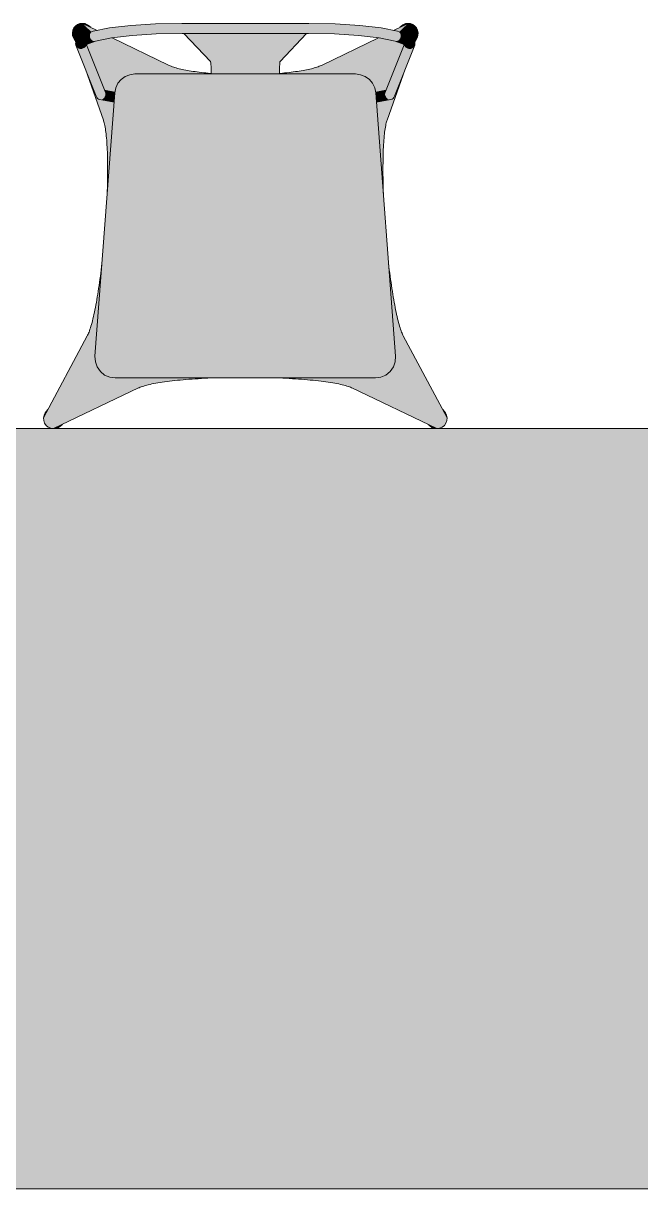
# Model space of a CAD drawing. Header units: millimetres. Extents: x 0 to 673989, y 0 to 383369.
# Drawn here: x 258337 to 258943, y 185214 to 186357 of the extents above; entities that cross this region are included whole.
import ezdxf

# ---------------------------------------------------------------- set-up
doc = ezdxf.new("R2010")
doc.units = ezdxf.units.MM
doc.header["$LTSCALE"] = 500
doc.layers.add('meble', color=5, linetype='Continuous', lineweight=80)

msp = doc.modelspace()

# ---------------------------------------------------------------- hatches: boundary and pattern name
at = {"layer": 'meble', "lineweight": 25, "true_color": 0xffffff, "transparency": 33554559}
for points in [[(258386.5, 186352.9), (258393.1, 186344.7), (258393.1, 186344.7), (258394.1, 186345.4), (258395.3, 186345.9), (258395.5, 186346), (258388.1, 186354.7)], [(258713.9, 186346), (258714.2, 186345.9), (258715.4, 186345.4), (258716.4, 186344.7), (258716.4, 186344.7), (258722.9, 186352.9), (258721.4, 186354.7)], [(258385, 186348.2), (258388.3, 186338.6), (258388.8, 186339.6), (258389.6, 186340.6), (258390, 186341.2)], [(258402.4, 186338), (258432.8, 186302.4), (258432.8, 186302.4), (258436.7, 186305.1), (258405.6, 186339.2)], [(258407.5, 186340), (258405.6, 186339.2), (258436.7, 186305.1), (258436.8, 186305.3), (258441.1, 186306.9), (258408.8, 186340.2)], [(258408.8, 186340.2), (258441.1, 186306.9), (258441.5, 186307), (258445.6, 186307.6), (258411.8, 186340.8)], [(258423.2, 186343.1), (258411.8, 186340.8), (258445.6, 186307.6), (258446.4, 186307.7), (258521.2, 186307.7), (258521.2, 186308.3), (258520.5, 186308.3), (258518.3, 186308.5), (258516.1, 186308.7), (258513.9, 186308.9), (258511.7, 186309.2), (258509.6, 186309.4), (258507.6, 186309.7), (258505.5, 186310), (258503.6, 186310.2), (258501.6, 186310.5), (258499.8, 186310.8), (258498, 186311.1), (258496.2, 186311.5), (258494.5, 186311.8), (258492.9, 186312.1), (258491.3, 186312.5), (258489.8, 186312.8), (258488.3, 186313.2), (258487, 186313.6), (258485.6, 186314), (258484.4, 186314.4), (258483.2, 186314.8), (258482.1, 186315.2), (258481, 186315.6), (258480.1, 186316), (258479.3, 186316.3), (258424.1, 186343.2)], [(258588.3, 186308.3), (258588.3, 186307.7), (258663.1, 186307.7), (258663.8, 186307.6), (258697.7, 186340.8), (258686.3, 186343.1), (258685.4, 186343.2), (258630.2, 186316.3), (258629.4, 186316), (258628.4, 186315.6), (258627.4, 186315.2), (258626.3, 186314.8), (258625.1, 186314.4), (258623.8, 186314), (258622.5, 186313.6), (258621.1, 186313.2), (258619.7, 186312.8), (258618.2, 186312.5), (258616.6, 186312.1), (258615, 186311.8), (258613.3, 186311.5), (258611.5, 186311.1), (258609.7, 186310.8), (258607.8, 186310.5), (258605.9, 186310.2), (258603.9, 186310), (258601.9, 186309.7), (258599.9, 186309.4), (258597.8, 186309.2), (258595.6, 186308.9), (258593.4, 186308.7), (258591.2, 186308.5), (258588.9, 186308.3)], [(258663.8, 186307.6), (258668, 186307), (258668.4, 186306.9), (258700.7, 186340.2), (258697.7, 186340.8)], [(258700.7, 186340.2), (258668.4, 186306.9), (258672.6, 186305.3), (258672.8, 186305.1), (258703.9, 186339.2), (258701.9, 186340)], [(258672.8, 186305.1), (258676.6, 186302.4), (258676.6, 186302.4), (258707.1, 186338), (258703.9, 186339.2)], [(258724.5, 186348.2), (258719.5, 186341.2), (258719.9, 186340.6), (258720.7, 186339.6), (258721.1, 186338.6)], [(258399.3, 186336.8), (258398.8, 186336.2), (258401.6, 186329.2), (258427.7, 186294.5), (258429.7, 186298.6), (258429.8, 186298.7)], [(258399.4, 186336.9), (258399.3, 186336.8), (258429.8, 186298.7), (258432.8, 186302.4), (258402.4, 186338)], [(258427.7, 186294.5), (258401.6, 186329.2), (258405.4, 186319.7), (258426.6, 186290), (258426.7, 186290), (258427.5, 186294.1)], [(258707.1, 186338), (258676.6, 186302.4), (258679.7, 186298.7), (258710.1, 186336.8), (258710, 186336.9)], [(258679.7, 186298.7), (258679.8, 186298.6), (258681.8, 186294.5), (258707.9, 186329.2), (258710.7, 186336.2), (258710.1, 186336.8)], [(258707.9, 186329.2), (258681.8, 186294.5), (258682, 186294.1), (258682.8, 186290), (258682.8, 186290), (258704.1, 186319.7)], [(258408.3, 186285.8), (258397.7, 186312.4), (258415.4, 186262.3), (258415.4, 186262.3), (258415.6, 186261.7), (258415.9, 186260.7), (258416.3, 186259.6), (258416.5, 186258.3), (258416.8, 186257), (258417.1, 186255.5), (258417.4, 186254), (258417.6, 186252.3), (258417.8, 186250.6), (258418, 186248.8), (258418.2, 186246.9), (258418.4, 186244.8), (258418.6, 186242.7), (258418.8, 186240.6), (258418.9, 186238.3), (258419, 186236), (258419.2, 186233.5), (258419.3, 186231.1), (258419.3, 186228.5), (258419.4, 186225.9), (258419.5, 186223.1), (258419.5, 186220.4), (258419.5, 186217.5), (258419.5, 186214.6), (258419.5, 186211.7), (258419.5, 186208.7), (258419.5, 186205.6), (258419.4, 186202.5), (258419.4, 186199.4), (258419.3, 186196.2), (258419.2, 186193), (258419.1, 186190), (258425.8, 186280.1), (258411.7, 186282.5), (258410.6, 186283), (258409.6, 186283.7), (258408.8, 186284.6)], [(258426.5, 186289.3), (258407.1, 186030.7), (258407.5, 186025.3), (258409.3, 186020.1), (258412.4, 186015.7), (258416.6, 186012.2), (258421.6, 186010), (258427, 186009.3), (258682.5, 186009.3), (258687.9, 186010), (258692.9, 186012.2), (258697.1, 186015.7), (258700.2, 186020.1), (258702, 186025.3), (258702.3, 186030.7), (258682.9, 186289.3), (258682, 186294.1), (258679.8, 186298.6), (258676.6, 186302.4), (258672.6, 186305.3), (258668, 186307), (258663.1, 186307.7), (258446.4, 186307.7), (258441.5, 186307), (258436.8, 186305.3), (258432.8, 186302.4), (258429.7, 186298.6), (258427.5, 186294.1)], [(258697.7, 186282.5), (258683.6, 186280.1), (258690.4, 186190), (258690.3, 186193), (258690.2, 186196.2), (258690.1, 186199.4), (258690, 186202.5), (258690, 186205.6), (258689.9, 186208.7), (258689.9, 186211.7), (258689.9, 186214.6), (258689.9, 186217.5), (258690, 186220.4), (258690, 186223.1), (258690.1, 186225.9), (258690.1, 186228.5), (258690.2, 186231.1), (258690.3, 186233.5), (258690.4, 186236), (258690.6, 186238.3), (258690.7, 186240.6), (258690.9, 186242.7), (258691, 186244.8), (258691.2, 186246.9), (258691.4, 186248.8), (258691.6, 186250.6), (258691.9, 186252.3), (258692.1, 186254), (258692.4, 186255.5), (258692.6, 186257), (258692.9, 186258.3), (258693.2, 186259.6), (258693.5, 186260.7), (258693.8, 186261.7), (258694, 186262.3), (258694, 186262.3), (258711.8, 186312.4), (258701.2, 186285.8), (258700.7, 186284.6), (258699.9, 186283.7), (258698.9, 186283)], [(258426.5, 186289.3), (258416.9, 186291), (258417.2, 186290.1), (258426.5, 186288.5), (258426.5, 186289.3)], [(258426.5, 186288.5), (258417.2, 186290.1), (258417.4, 186289.6), (258417.7, 186288.9), (258426.4, 186287.5)], [(258682.9, 186289.3), (258682.9, 186289.3), (258683, 186288.5), (258692.3, 186290.1), (258692.6, 186291)], [(258683, 186288.5), (258683.1, 186287.5), (258691.8, 186288.9), (258692.1, 186289.6), (258692.3, 186290.1)], [(258356.6, 185970.2), (258407.2, 186029.8), (258407.1, 186030.7), (258414, 186121.6), (258413.6, 186118.7), (258413.2, 186115.5), (258412.8, 186112.3), (258412.4, 186109.2), (258412, 186106.1), (258411.6, 186103), (258411.2, 186100.1), (258410.7, 186097.2), (258410.3, 186094.3), (258409.8, 186091.5), (258409.4, 186088.8), (258408.9, 186086.1), (258408.5, 186083.5), (258408, 186081), (258407.5, 186078.5), (258407, 186076.1), (258406.6, 186073.8), (258406.1, 186071.6), (258405.6, 186069.5), (258405.1, 186067.4), (258404.7, 186065.5), (258404.2, 186063.6), (258403.7, 186061.9), (258403.2, 186060.2), (258402.7, 186058.6), (258402.2, 186057.1), (258401.8, 186055.7), (258401.3, 186054.4), (258400.8, 186053.3), (258400.3, 186052.2), (258399.8, 186051.2), (258399.6, 186050.6), (258399.6, 186050.6)], [(258695.8, 186118.7), (258695.5, 186121.6), (258702.3, 186030.7), (258702.3, 186029.8), (258752.9, 185970.2), (258709.9, 186050.6), (258709.9, 186050.6), (258709.6, 186051.2), (258709.1, 186052.2), (258708.7, 186053.3), (258708.2, 186054.4), (258707.7, 186055.7), (258707.2, 186057.1), (258706.7, 186058.6), (258706.3, 186060.2), (258705.8, 186061.9), (258705.3, 186063.6), (258704.8, 186065.5), (258704.3, 186067.4), (258703.9, 186069.5), (258703.4, 186071.6), (258702.9, 186073.8), (258702.4, 186076.1), (258701.9, 186078.5), (258701.5, 186081), (258701, 186083.5), (258700.5, 186086.1), (258700.1, 186088.8), (258699.6, 186091.5), (258699.2, 186094.3), (258698.7, 186097.2), (258698.3, 186100.1), (258697.9, 186103), (258697.4, 186106.1), (258697, 186109.2), (258696.6, 186112.3), (258696.2, 186115.5)], [(258407.2, 186029.8), (258356.6, 185970.2), (258356.8, 185967.5), (258407.6, 186024.8), (258407.5, 186025.3)], [(258407.6, 186024.8), (258356.8, 185967.5), (258357.7, 185965), (258409.4, 186019.9), (258409.3, 186020.1)], [(258700.1, 186019.9), (258751.8, 185965), (258752.7, 185967.5), (258701.8, 186024.8), (258700.2, 186020.1)], [(258701.8, 186024.8), (258752.7, 185967.5), (258752.9, 185970.2), (258702.3, 186029.8), (258702, 186025.3)], [(258412.4, 186015.7), (258359.2, 185962.7), (258361.3, 185961), (258416.4, 186012.4), (258412.4, 186015.7)], [(258361.3, 185961), (258363.8, 185959.9), (258421.1, 186010.2), (258416.6, 186012.2), (258416.4, 186012.4)], [(258363.8, 185959.9), (258366.5, 185959.6), (258426.1, 186009.4), (258421.6, 186010), (258421.1, 186010.2)], [(258426.1, 186009.4), (258366.5, 185959.6), (258449.9, 185999.5), (258450, 185999.5), (258450.4, 185999.7), (258451.4, 186000.2), (258452.5, 186000.6), (258453.7, 186001), (258455, 186001.4), (258456.4, 186001.8), (258457.9, 186002.2), (258459.5, 186002.6), (258461.2, 186003), (258463, 186003.4), (258464.9, 186003.8), (258466.8, 186004.1), (258468.9, 186004.5), (258471, 186004.9), (258473.2, 186005.2), (258475.5, 186005.5), (258477.9, 186005.8), (258480.3, 186006.2), (258482.9, 186006.5), (258485.5, 186006.8), (258488.2, 186007), (258490.9, 186007.3), (258493.7, 186007.5), (258496.5, 186007.8), (258499.4, 186008), (258502.4, 186008.2), (258505.4, 186008.4), (258508.5, 186008.6), (258511.6, 186008.8), (258514.8, 186009), (258517.9, 186009.1), (258520.8, 186009.3), (258427, 186009.3)], [(258588.6, 186009.3), (258591.6, 186009.1), (258594.7, 186009), (258597.9, 186008.8), (258601, 186008.6), (258604, 186008.4), (258607.1, 186008.2), (258610.1, 186008), (258612.9, 186007.8), (258615.8, 186007.5), (258618.6, 186007.3), (258621.3, 186007), (258624, 186006.8), (258626.6, 186006.5), (258629.1, 186006.2), (258631.5, 186005.8), (258633.9, 186005.5), (258636.2, 186005.2), (258638.5, 186004.9), (258640.6, 186004.5), (258642.6, 186004.1), (258644.6, 186003.8), (258646.5, 186003.4), (258648.2, 186003), (258649.9, 186002.6), (258651.5, 186002.2), (258653, 186001.8), (258654.4, 186001.4), (258655.8, 186001), (258657, 186000.6), (258658, 186000.2), (258659, 185999.7), (258659.5, 185999.5), (258659.5, 185999.5), (258742.9, 185959.6), (258683.3, 186009.4), (258682.5, 186009.3)], [(258687.9, 186010), (258683.3, 186009.4), (258742.9, 185959.6), (258745.6, 185959.9), (258688.3, 186010.2)], [(258692.9, 186012.2), (258688.3, 186010.2), (258745.6, 185959.9), (258748.1, 185961), (258693.1, 186012.4)], [(258693.1, 186012.4), (258748.1, 185961), (258750.3, 185962.7), (258697.1, 186015.7), (258697.1, 186015.7)]]:
    msp.add_hatch(color=7, dxfattribs=at).paths.add_polyline_path(points)

# ---------------------------------------------------------------- linework, layer by layer
at = {"layer": 'meble', "lineweight": 9}
for points in [[(258403.1, 186353.5), (258402, 186354.4), (258399.9, 186356), (258397.5, 186357.1), (258394.9, 186357.4), (258392.4, 186357.1), (258390.1, 186356.2), (258388.1, 186354.7), (258386.5, 186352.9), (258385.5, 186350.7), (258385, 186348.2), (258385.1, 186345.6), (258386, 186343.1), (258387.4, 186340.9), (258387.7, 186340.5)], [(258425.8, 186280.1), (258411.7, 186282.5), (258410.6, 186283), (258409.6, 186283.7), (258408.8, 186284.6), (258408.3, 186285.8), (258388.3, 186335.9), (258388.1, 186337.2), (258388.3, 186338.4), (258388.8, 186339.6), (258389.6, 186340.6), (258393.1, 186344.7), (258394.1, 186345.4), (258395.3, 186345.9), (258405.3, 186349.6), (258421.3, 186352.9), (258442.2, 186355.3), (258466.5, 186356.9), (258492.5, 186357.4), (258554.7, 186357.4), (258617, 186357.4), (258643, 186356.9), (258667.3, 186355.3), (258688.1, 186352.9), (258704.1, 186349.6), (258714.2, 186345.9), (258715.4, 186345.4), (258716.4, 186344.7), (258719.9, 186340.6), (258720.7, 186339.6), (258721.2, 186338.4), (258721.4, 186337.2), (258721.2, 186335.9), (258701.2, 186285.8), (258700.7, 186284.6), (258699.9, 186283.7), (258698.9, 186283), (258697.7, 186282.5), (258683.6, 186280.1)], [(258394.9, 186357.4), (258409.2, 186350.4)], [(258700.2, 186350.4), (258714.6, 186357.4)], [(258706.4, 186353.5), (258707.5, 186354.4), (258709.6, 186356), (258712, 186357.1), (258714.6, 186357.4), (258717, 186357.1), (258719.4, 186356.2), (258721.4, 186354.7), (258722.9, 186352.9), (258724, 186350.7), (258724.5, 186348.2), (258724.3, 186345.6), (258723.5, 186343.1), (258722.1, 186340.9), (258721.8, 186340.5)], [(258388.3, 186338.6), (258385, 186348.2)], [(258397.7, 186336.3), (258407.5, 186340), (258423.2, 186343.1), (258443.5, 186345.5), (258467.2, 186347), (258492.6, 186347.5), (258554.7, 186347.5), (258616.8, 186347.5), (258642.3, 186347), (258666, 186345.5), (258686.3, 186343.1), (258701.9, 186340), (258711.7, 186336.3)], [(258424.1, 186343.2), (258479.3, 186316.3), (258480.1, 186316), (258481, 186315.6), (258482.1, 186315.2), (258483.2, 186314.8), (258484.4, 186314.4), (258485.6, 186314), (258487, 186313.6), (258488.3, 186313.2), (258489.8, 186312.8), (258491.3, 186312.5), (258492.9, 186312.1), (258494.5, 186311.8), (258496.2, 186311.5), (258498, 186311.1), (258499.7, 186310.8), (258501.6, 186310.5), (258503.6, 186310.2), (258505.5, 186310), (258507.6, 186309.7), (258509.6, 186309.4), (258511.7, 186309.2), (258513.9, 186308.9), (258516.1, 186308.7), (258518.3, 186308.5), (258520.5, 186308.3), (258521.2, 186308.3)], [(258494.5, 186347.5), (258520.5, 186320.1), (258520.7, 186319.6), (258520.9, 186318.5), (258521, 186316.9), (258521.1, 186314.9), (258521.2, 186312.6), (258521.2, 186310.2), (258521.2, 186307.7)], [(258588.3, 186307.7), (258588.3, 186310.2), (258588.3, 186312.6), (258588.4, 186314.9), (258588.5, 186316.9), (258588.6, 186318.5), (258588.8, 186319.6), (258588.9, 186320.1), (258614.9, 186347.5)], [(258588.3, 186308.3), (258588.9, 186308.3), (258591.2, 186308.5), (258593.4, 186308.7), (258595.6, 186308.9), (258597.8, 186309.2), (258599.9, 186309.4), (258601.9, 186309.7), (258603.9, 186310), (258605.9, 186310.2), (258607.8, 186310.5), (258609.7, 186310.8), (258611.5, 186311.1), (258613.3, 186311.5), (258615, 186311.8), (258616.6, 186312.1), (258618.2, 186312.5), (258619.7, 186312.8), (258621.1, 186313.2), (258622.5, 186313.6), (258623.8, 186314), (258625.1, 186314.4), (258626.3, 186314.8), (258627.4, 186315.2), (258628.4, 186315.6), (258629.4, 186316), (258630.2, 186316.3), (258685.4, 186343.2)], [(258724.5, 186348.2), (258721.1, 186338.6)], [(258396.6, 186333.7), (258399.4, 186336.9)], [(258415.4, 186283.3), (258416.4, 186284.1), (258417.2, 186285.2), (258417.7, 186286.4), (258417.8, 186287.7), (258417.7, 186288.9), (258398.8, 186336.2)], [(258694.1, 186283.3), (258693.1, 186284.1), (258692.3, 186285.2), (258691.8, 186286.4), (258691.6, 186287.7), (258691.8, 186288.9), (258710.7, 186336.2)], [(258712.9, 186333.7), (258710, 186336.9)], [(258419.1, 186190), (258419.2, 186193), (258419.3, 186196.2), (258419.4, 186199.4), (258419.4, 186202.5), (258419.5, 186205.6), (258419.5, 186208.7), (258419.5, 186211.7), (258419.5, 186214.6), (258419.5, 186217.5), (258419.5, 186220.4), (258419.5, 186223.1), (258419.4, 186225.9), (258419.3, 186228.5), (258419.3, 186231.1), (258419.2, 186233.5), (258419, 186236), (258418.9, 186238.3), (258418.8, 186240.6), (258418.6, 186242.7), (258418.4, 186244.8), (258418.2, 186246.9), (258418, 186248.8), (258417.8, 186250.6), (258417.6, 186252.3), (258417.4, 186254), (258417.1, 186255.5), (258416.8, 186257), (258416.5, 186258.3), (258416.3, 186259.6), (258415.9, 186260.7), (258415.6, 186261.7), (258415.4, 186262.3), (258397.7, 186312.4)], [(258711.8, 186312.4), (258694, 186262.3), (258693.8, 186261.7), (258693.5, 186260.7), (258693.2, 186259.6), (258692.9, 186258.3), (258692.6, 186257), (258692.4, 186255.5), (258692.1, 186254), (258691.9, 186252.3), (258691.6, 186250.6), (258691.4, 186248.8), (258691.2, 186246.9), (258691, 186244.8), (258690.9, 186242.7), (258690.7, 186240.6), (258690.6, 186238.3), (258690.4, 186236), (258690.3, 186233.5), (258690.2, 186231.1), (258690.1, 186228.5), (258690, 186225.9), (258690, 186223.1), (258690, 186220.4), (258689.9, 186217.5), (258689.9, 186214.6), (258689.9, 186211.7), (258689.9, 186208.7), (258690, 186205.6), (258690, 186202.5), (258690.1, 186199.4), (258690.2, 186196.2), (258690.3, 186193), (258690.4, 186190)], [(258426.7, 186290), (258416.5, 186291.8)], [(258682.8, 186290), (258692.9, 186291.8)], [(258415.4, 186262.3), (258415.4, 186262.3)], [(258694, 186262.3), (258694, 186262.3)], [(258414, 186121.6), (258413.6, 186118.7), (258413.2, 186115.5), (258412.8, 186112.3), (258412.4, 186109.2), (258412, 186106.1), (258411.6, 186103), (258411.2, 186100.1), (258410.7, 186097.2), (258410.3, 186094.3), (258409.8, 186091.5), (258409.4, 186088.8), (258408.9, 186086.1), (258408.5, 186083.5), (258408, 186081), (258407.5, 186078.5), (258407, 186076.1), (258406.6, 186073.8), (258406.1, 186071.6), (258405.6, 186069.5), (258405.1, 186067.4), (258404.7, 186065.5), (258404.2, 186063.6), (258403.7, 186061.9), (258403.2, 186060.2), (258402.7, 186058.6), (258402.2, 186057.1), (258401.8, 186055.7), (258401.3, 186054.4), (258400.8, 186053.3), (258400.3, 186052.2), (258399.8, 186051.2), (258399.6, 186050.6), (258356.6, 185970.2), (258356.8, 185967.5), (258357.7, 185965), (258359.2, 185962.7), (258361.3, 185961), (258363.8, 185959.9), (258366.5, 185959.6), (258369, 185959.9), (258371.4, 185960.8), (258373.5, 185962.4), (258375.1, 185963.6)], [(258695.5, 186121.6), (258695.8, 186118.7), (258696.2, 186115.5), (258696.6, 186112.3), (258697, 186109.2), (258697.4, 186106.1), (258697.9, 186103), (258698.3, 186100.1), (258698.7, 186097.2), (258699.2, 186094.3), (258699.6, 186091.5), (258700.1, 186088.8), (258700.5, 186086.1), (258701, 186083.5), (258701.5, 186081), (258701.9, 186078.5), (258702.4, 186076.1), (258702.9, 186073.8), (258703.4, 186071.6), (258703.9, 186069.5), (258704.3, 186067.4), (258704.8, 186065.5), (258705.3, 186063.6), (258705.8, 186061.9), (258706.3, 186060.2), (258706.7, 186058.6), (258707.2, 186057.1), (258707.7, 186055.7), (258708.2, 186054.4), (258708.7, 186053.3), (258709.1, 186052.2), (258709.6, 186051.2), (258709.9, 186050.6), (258752.9, 185970.2), (258752.7, 185967.5), (258751.8, 185965), (258750.3, 185962.7), (258748.1, 185961), (258745.6, 185959.9), (258742.9, 185959.6), (258740.4, 185959.9), (258738.1, 185960.8), (258736, 185962.4), (258734.4, 185963.6)], [(258399.6, 186050.6), (258399.6, 186050.6)], [(258709.9, 186050.6), (258709.9, 186050.6)], [(258520.8, 186009.3), (258517.9, 186009.1), (258514.8, 186009), (258511.6, 186008.8), (258508.5, 186008.6), (258505.4, 186008.4), (258502.4, 186008.2), (258499.4, 186008), (258496.5, 186007.8), (258493.7, 186007.5), (258490.9, 186007.3), (258488.2, 186007), (258485.5, 186006.8), (258482.9, 186006.5), (258480.3, 186006.2), (258477.9, 186005.8), (258475.5, 186005.5), (258473.2, 186005.2), (258471, 186004.9), (258468.9, 186004.5), (258466.8, 186004.1), (258464.9, 186003.8), (258463, 186003.4), (258461.2, 186003), (258459.5, 186002.6), (258457.9, 186002.2), (258456.4, 186001.8), (258455, 186001.4), (258453.7, 186001), (258452.5, 186000.6), (258451.4, 186000.2), (258450.4, 185999.7), (258450, 185999.5), (258449.9, 185999.5), (258366.5, 185959.6)], [(258742.9, 185959.6), (258659.5, 185999.5), (258659, 185999.7), (258658, 186000.2), (258657, 186000.6), (258655.8, 186001), (258654.4, 186001.4), (258653, 186001.8), (258651.5, 186002.2), (258649.9, 186002.6), (258648.2, 186003), (258646.5, 186003.4), (258644.6, 186003.8), (258642.6, 186004.1), (258640.6, 186004.5), (258638.5, 186004.9), (258636.2, 186005.2), (258633.9, 186005.5), (258631.5, 186005.8), (258629.1, 186006.2), (258626.6, 186006.5), (258624, 186006.8), (258621.3, 186007), (258618.6, 186007.3), (258615.8, 186007.5), (258612.9, 186007.8), (258610.1, 186008), (258607.1, 186008.2), (258604, 186008.4), (258601, 186008.6), (258597.9, 186008.8), (258594.7, 186009), (258591.6, 186009.1), (258588.6, 186009.3)], [(258659.5, 185999.5), (258659.5, 185999.5)], [(258360.9, 185978.3), (258358.2, 185975), (258357.1, 185972.7), (258356.6, 185970.2)], [(258748.6, 185978.3), (258751.2, 185975), (258752.3, 185972.7), (258752.9, 185970.2)]]:
    msp.add_lwpolyline(points, dxfattribs=at)
for points in [[(258407.1, 186030.7), (258407.5, 186025.3), (258409.3, 186020.1), (258412.4, 186015.7), (258416.6, 186012.2), (258421.6, 186010), (258427, 186009.3), (258682.5, 186009.3), (258687.9, 186010), (258692.9, 186012.2), (258697.1, 186015.7), (258700.2, 186020.1), (258702, 186025.3), (258702.3, 186030.7), (258682.9, 186289.3), (258682, 186294.1), (258679.8, 186298.6), (258676.6, 186302.4), (258672.6, 186305.3), (258668, 186307), (258663.1, 186307.7), (258446.4, 186307.7), (258441.5, 186307), (258436.8, 186305.3), (258432.8, 186302.4), (258429.7, 186298.6), (258427.5, 186294.1), (258426.5, 186289.3)], [(257560.1, 185213.5), (259549.4, 185213.5), (259549.4, 185959.6), (257560.1, 185959.6)]]:
    msp.add_lwpolyline(points, close=True, dxfattribs=at)
at = {"layer": 'meble', "color": 7, "lineweight": 0, "true_color": 0xffffff}
msp.add_lwpolyline([(257560.1, 185213.5), (259549.4, 185213.5), (259549.4, 185959.6), (257560.1, 185959.6)], close=True, dxfattribs=at)
at = {"layer": 'meble', "color": 7, "lineweight": 0, "true_color": 0xffffff, "transparency": 33554559}
for points in [[(258385, 186348.2), (258390, 186341.2), (258385.5, 186350.7), (258391.4, 186342.8)], [(258386.5, 186352.9), (258385.5, 186350.7), (258393.1, 186344.7), (258391.4, 186342.8)], [(258388.1, 186354.7), (258395.5, 186346), (258390.1, 186356.2), (258398.4, 186347.1)], [(258390.1, 186356.2), (258398.4, 186347.1), (258392.4, 186357.1), (258401.1, 186348.1)], [(258392.4, 186357.1), (258401.1, 186348.1), (258394.9, 186357.4), (258403.5, 186349)], [(258397.5, 186357.1), (258394.9, 186357.4), (258399.5, 186355.1)], [(258394.9, 186357.4), (258403.5, 186349), (258409.2, 186350.4), (258405.3, 186349.6)], [(258397.5, 186357.1), (258399.5, 186355.1), (258399.9, 186356), (258402.4, 186353.7)], [(258399.9, 186356), (258402.4, 186353.7), (258402, 186354.4), (258403.1, 186353.5)], [(258402.2, 186346.4), (258418.8, 186349.8), (258402.7, 186347.6), (258419.2, 186350.9)], [(258403.4, 186348.5), (258402.7, 186347.6), (258419.7, 186351.8), (258419.2, 186350.9)], [(258404.3, 186349.2), (258403.4, 186348.5), (258420.5, 186352.5), (258419.7, 186351.8)], [(258405.3, 186349.6), (258404.3, 186349.2), (258421.3, 186352.9), (258420.5, 186352.5)], [(258418.7, 186348.5), (258440.3, 186351.1), (258418.8, 186349.8), (258440.4, 186352.3)], [(258440.3, 186351.1), (258418.7, 186348.5), (258440.4, 186349.8), (258418.8, 186347.2)], [(258418.8, 186349.8), (258440.4, 186352.3), (258419.2, 186350.9), (258440.7, 186353.5)], [(258419.2, 186350.9), (258440.7, 186353.5), (258419.7, 186351.8), (258441.1, 186354.3)], [(258420.5, 186352.5), (258419.7, 186351.8), (258441.6, 186355), (258441.1, 186354.3)], [(258420.5, 186352.5), (258441.6, 186355), (258421.3, 186352.9), (258442.2, 186355.3)], [(258440.4, 186352.3), (258440.3, 186351.1), (258465.6, 186353.9), (258465.5, 186352.7)], [(258465.5, 186352.7), (258440.3, 186351.1), (258465.6, 186351.4), (258440.4, 186349.8)], [(258440.4, 186352.3), (258465.6, 186353.9), (258440.7, 186353.5), (258465.7, 186355)], [(258440.4, 186349.8), (258440.7, 186348.5), (258465.6, 186351.4), (258465.7, 186350.1)], [(258440.7, 186353.5), (258465.7, 186355), (258441.1, 186354.3), (258465.9, 186355.9)], [(258441.6, 186355), (258441.1, 186354.3), (258466.2, 186356.5), (258465.9, 186355.9)], [(258441.6, 186355), (258466.2, 186356.5), (258442.2, 186355.3), (258466.5, 186356.9)], [(258465.6, 186353.9), (258465.5, 186352.7), (258492.2, 186354.4), (258492.2, 186353.2)], [(258465.5, 186352.7), (258465.6, 186351.4), (258492.2, 186353.2), (258492.2, 186351.9)], [(258465.7, 186355), (258465.6, 186353.9), (258492.3, 186355.6), (258492.2, 186354.4)], [(258465.6, 186351.4), (258465.7, 186350.1), (258492.2, 186351.9), (258492.3, 186350.7)], [(258465.9, 186355.9), (258465.7, 186355), (258492.3, 186356.5), (258492.3, 186355.6)], [(258465.7, 186350.1), (258465.9, 186349), (258492.3, 186350.7), (258492.3, 186349.5)], [(258466.2, 186356.5), (258465.9, 186355.9), (258492.4, 186357.1), (258492.3, 186356.5)], [(258466.5, 186356.9), (258466.2, 186356.5), (258492.5, 186357.4), (258492.4, 186357.1)], [(258492.3, 186355.6), (258492.2, 186354.4), (258554.7, 186355.6), (258554.7, 186354.4)], [(258492.2, 186354.4), (258492.2, 186353.2), (258554.7, 186354.4), (258554.7, 186353.2)], [(258492.2, 186353.2), (258492.2, 186351.9), (258554.7, 186353.2), (258554.7, 186351.9)], [(258492.2, 186351.9), (258492.3, 186350.7), (258554.7, 186351.9), (258554.7, 186350.7)], [(258492.4, 186357.1), (258492.3, 186356.5), (258554.7, 186357.1), (258554.7, 186356.5)], [(258492.3, 186356.5), (258492.3, 186355.6), (258554.7, 186356.5), (258554.7, 186355.6)], [(258492.3, 186350.7), (258492.3, 186349.5), (258554.7, 186350.7), (258554.7, 186349.5)], [(258492.5, 186357.4), (258492.4, 186357.1), (258554.7, 186357.4), (258554.7, 186357.1)], [(258617, 186357.4), (258554.7, 186357.4), (258617.1, 186357.1), (258554.7, 186357.1)], [(258617.1, 186357.1), (258554.7, 186357.1), (258617.1, 186356.5), (258554.7, 186356.5)], [(258617.1, 186356.5), (258554.7, 186356.5), (258617.2, 186355.6), (258554.7, 186355.6)], [(258617.2, 186355.6), (258554.7, 186355.6), (258617.2, 186354.4), (258554.7, 186354.4)], [(258617.2, 186354.4), (258554.7, 186354.4), (258617.2, 186353.2), (258554.7, 186353.2)], [(258617.2, 186353.2), (258554.7, 186353.2), (258617.2, 186351.9), (258554.7, 186351.9)], [(258617.2, 186351.9), (258554.7, 186351.9), (258617.2, 186350.7), (258554.7, 186350.7)], [(258617.2, 186350.7), (258554.7, 186350.7), (258617.1, 186349.5), (258554.7, 186349.5)], [(258617, 186357.4), (258617.1, 186357.1), (258643, 186356.9), (258643.3, 186356.5)], [(258643.3, 186356.5), (258617.1, 186357.1), (258643.6, 186355.9), (258617.1, 186356.5)], [(258643.6, 186355.9), (258617.1, 186356.5), (258643.8, 186355), (258617.2, 186355.6)], [(258643.8, 186350.1), (258617.2, 186350.7), (258643.6, 186349), (258617.1, 186349.5)], [(258643.8, 186355), (258617.2, 186355.6), (258643.9, 186353.9), (258617.2, 186354.4)], [(258643.9, 186353.9), (258617.2, 186354.4), (258643.9, 186352.7), (258617.2, 186353.2)], [(258643.9, 186352.7), (258617.2, 186353.2), (258643.9, 186351.4), (258617.2, 186351.9)], [(258643.9, 186351.4), (258617.2, 186351.9), (258643.8, 186350.1), (258617.2, 186350.7)], [(258643, 186356.9), (258643.3, 186356.5), (258667.3, 186355.3), (258667.9, 186355)], [(258643.3, 186356.5), (258643.6, 186355.9), (258667.9, 186355), (258668.4, 186354.3)], [(258668.4, 186354.3), (258643.6, 186355.9), (258668.8, 186353.5), (258643.8, 186355)], [(258643.8, 186355), (258643.9, 186353.9), (258668.8, 186353.5), (258669, 186352.3)], [(258643.9, 186351.4), (258643.8, 186350.1), (258669, 186349.8), (258668.8, 186348.5)], [(258643.9, 186353.9), (258643.9, 186352.7), (258669, 186352.3), (258669.1, 186351.1)], [(258643.9, 186352.7), (258643.9, 186351.4), (258669.1, 186351.1), (258669, 186349.8)], [(258688.1, 186352.9), (258667.3, 186355.3), (258689, 186352.5), (258667.9, 186355)], [(258667.9, 186355), (258668.4, 186354.3), (258689, 186352.5), (258689.7, 186351.8)], [(258668.4, 186354.3), (258668.8, 186353.5), (258689.7, 186351.8), (258690.3, 186350.9)], [(258690.3, 186350.9), (258668.8, 186353.5), (258690.7, 186349.8), (258669, 186352.3)], [(258669, 186352.3), (258669.1, 186351.1), (258690.7, 186349.8), (258690.8, 186348.5)], [(258669.1, 186351.1), (258669, 186349.8), (258690.8, 186348.5), (258690.7, 186347.2)], [(258704.1, 186349.6), (258688.1, 186352.9), (258705.2, 186349.2), (258689, 186352.5)], [(258689, 186352.5), (258689.7, 186351.8), (258705.2, 186349.2), (258706.1, 186348.5)], [(258706.1, 186348.5), (258689.7, 186351.8), (258706.8, 186347.6), (258690.3, 186350.9)], [(258690.3, 186350.9), (258690.7, 186349.8), (258706.8, 186347.6), (258707.2, 186346.4)], [(258714.6, 186357.4), (258700.2, 186350.4), (258706, 186349), (258704.1, 186349.6)], [(258714.6, 186357.4), (258706, 186349), (258717, 186357.1), (258708.3, 186348.1)], [(258706.4, 186353.5), (258707.1, 186353.7), (258707.5, 186354.4), (258709.6, 186356)], [(258707.1, 186353.7), (258710, 186355.1), (258709.6, 186356), (258712, 186357.1)], [(258708.3, 186348.1), (258711.1, 186347.1), (258717, 186357.1), (258719.4, 186356.2)], [(258712, 186357.1), (258710, 186355.1), (258714.6, 186357.4)], [(258719.4, 186356.2), (258711.1, 186347.1), (258721.4, 186354.7), (258713.9, 186346)], [(258716.4, 186344.7), (258718.1, 186342.8), (258722.9, 186352.9), (258724, 186350.7)], [(258724, 186350.7), (258718.1, 186342.8), (258724.5, 186348.2), (258719.5, 186341.2)], [(258386.7, 186343.3), (258385, 186348.2), (258385.1, 186345.6)], [(258385.1, 186345.6), (258386, 186343.1), (258386.7, 186343.3), (258387.7, 186340.5)], [(258388.3, 186338.4), (258388.1, 186337.2), (258391.8, 186342.6), (258391.6, 186341.3)], [(258391.6, 186341.3), (258388.1, 186337.2), (258391.8, 186340), (258388.3, 186335.9)], [(258388.3, 186338.4), (258391.8, 186342.6), (258388.8, 186339.6), (258392.3, 186343.8)], [(258391.8, 186340), (258388.3, 186335.9), (258392.3, 186338.8), (258388.8, 186334.7)], [(258388.8, 186339.6), (258392.3, 186343.8), (258389.6, 186340.6), (258393.1, 186344.7)], [(258391.8, 186342.6), (258391.6, 186341.3), (258402.2, 186346.4), (258402.1, 186345.2)], [(258391.6, 186341.3), (258391.8, 186340), (258402.1, 186345.2), (258402.2, 186343.9)], [(258392.3, 186343.8), (258391.8, 186342.6), (258402.7, 186347.6), (258402.2, 186346.4)], [(258391.8, 186340), (258392.3, 186338.8), (258402.2, 186343.9), (258402.7, 186342.7)], [(258393.1, 186344.7), (258392.3, 186343.8), (258403.4, 186348.5), (258402.7, 186347.6)], [(258392.3, 186338.8), (258393.1, 186337.8), (258402.7, 186342.7), (258403.4, 186341.6)], [(258394.1, 186345.4), (258393.1, 186344.7), (258404.3, 186349.2), (258403.4, 186348.5)], [(258393.1, 186337.8), (258394.1, 186336.9), (258403.4, 186341.6), (258404.3, 186340.7)], [(258395.3, 186345.9), (258394.1, 186345.4), (258405.3, 186349.6), (258404.3, 186349.2)], [(258394.1, 186336.9), (258395.3, 186336.4), (258404.3, 186340.7), (258405.3, 186340.2)], [(258395.3, 186336.4), (258396.5, 186336.2), (258405.3, 186340.2), (258406.4, 186339.9)], [(258396.5, 186336.2), (258397.7, 186336.3), (258406.4, 186339.9), (258407.5, 186340)], [(258402.1, 186345.2), (258418.7, 186348.5), (258402.2, 186346.4), (258418.8, 186349.8)], [(258402.1, 186345.2), (258402.2, 186343.9), (258418.7, 186348.5), (258418.8, 186347.2)], [(258418.8, 186347.2), (258402.2, 186343.9), (258419.2, 186346), (258402.7, 186342.7)], [(258419.2, 186346), (258402.7, 186342.7), (258419.7, 186344.9), (258403.4, 186341.6)], [(258403.4, 186341.6), (258404.3, 186340.7), (258419.7, 186344.9), (258420.5, 186344)], [(258404.3, 186340.7), (258405.3, 186340.2), (258420.5, 186344), (258421.3, 186343.4)], [(258421.3, 186343.4), (258405.3, 186340.2), (258422.2, 186343.1), (258406.4, 186339.9)], [(258422.2, 186343.1), (258406.4, 186339.9), (258423.2, 186343.1), (258407.5, 186340)], [(258418.8, 186347.2), (258419.2, 186346), (258440.4, 186349.8), (258440.7, 186348.5)], [(258419.2, 186346), (258419.7, 186344.9), (258440.7, 186348.5), (258441.1, 186347.4)], [(258419.7, 186344.9), (258420.5, 186344), (258441.1, 186347.4), (258441.6, 186346.5)], [(258420.5, 186344), (258421.3, 186343.4), (258441.6, 186346.5), (258442.2, 186345.8)], [(258442.2, 186345.8), (258421.3, 186343.4), (258442.8, 186345.5), (258422.2, 186343.1)], [(258442.8, 186345.5), (258422.2, 186343.1), (258443.5, 186345.5), (258423.2, 186343.1)], [(258440.7, 186348.5), (258441.1, 186347.4), (258465.7, 186350.1), (258465.9, 186349)], [(258441.1, 186347.4), (258441.6, 186346.5), (258465.9, 186349), (258466.2, 186348)], [(258441.6, 186346.5), (258442.2, 186345.8), (258466.2, 186348), (258466.5, 186347.4)], [(258442.2, 186345.8), (258442.8, 186345.5), (258466.5, 186347.4), (258466.8, 186347)], [(258442.8, 186345.5), (258443.5, 186345.5), (258466.8, 186347), (258467.2, 186347)], [(258465.9, 186349), (258466.2, 186348), (258492.3, 186349.5), (258492.4, 186348.6)], [(258466.2, 186348), (258466.5, 186347.4), (258492.4, 186348.6), (258492.5, 186347.9)], [(258492.5, 186347.9), (258466.5, 186347.4), (258492.6, 186347.5), (258466.8, 186347)], [(258492.6, 186347.5), (258466.8, 186347), (258492.6, 186347.5), (258467.2, 186347)], [(258492.3, 186349.5), (258492.4, 186348.6), (258554.7, 186349.5), (258554.7, 186348.6)], [(258492.4, 186348.6), (258492.5, 186347.9), (258554.7, 186348.6), (258554.7, 186347.9)], [(258492.5, 186347.9), (258492.6, 186347.5), (258554.7, 186347.9), (258554.7, 186347.5)], [(258614.9, 186347.5), (258494.5, 186347.5), (258588.9, 186320.1), (258520.5, 186320.1)], [(258617.1, 186349.5), (258554.7, 186349.5), (258617.1, 186348.6), (258554.7, 186348.6)], [(258617.1, 186348.6), (258554.7, 186348.6), (258617, 186347.9), (258554.7, 186347.9)], [(258617, 186347.9), (258554.7, 186347.9), (258616.9, 186347.5), (258554.7, 186347.5)], [(258616.9, 186347.5), (258554.7, 186347.5), (258616.8, 186347.5), (258554.7, 186347.5)], [(258616.9, 186347.5), (258616.8, 186347.5), (258642.6, 186347), (258642.3, 186347)], [(258617, 186347.9), (258616.9, 186347.5), (258643, 186347.4), (258642.6, 186347)], [(258643.3, 186348), (258617.1, 186348.6), (258643, 186347.4), (258617, 186347.9)], [(258643.6, 186349), (258617.1, 186349.5), (258643.3, 186348), (258617.1, 186348.6)], [(258642.6, 186347), (258642.3, 186347), (258666.7, 186345.5), (258666, 186345.5)], [(258643, 186347.4), (258642.6, 186347), (258667.3, 186345.8), (258666.7, 186345.5)], [(258643.3, 186348), (258643, 186347.4), (258667.9, 186346.5), (258667.3, 186345.8)], [(258643.6, 186349), (258643.3, 186348), (258668.4, 186347.4), (258667.9, 186346.5)], [(258643.8, 186350.1), (258643.6, 186349), (258668.8, 186348.5), (258668.4, 186347.4)], [(258666, 186345.5), (258686.3, 186343.1), (258666.7, 186345.5), (258687.2, 186343.1)], [(258666.7, 186345.5), (258687.2, 186343.1), (258667.3, 186345.8), (258688.1, 186343.4)], [(258667.3, 186345.8), (258688.1, 186343.4), (258667.9, 186346.5), (258689, 186344)], [(258668.4, 186347.4), (258667.9, 186346.5), (258689.7, 186344.9), (258689, 186344)], [(258668.4, 186347.4), (258689.7, 186344.9), (258668.8, 186348.5), (258690.3, 186346)], [(258669, 186349.8), (258668.8, 186348.5), (258690.7, 186347.2), (258690.3, 186346)], [(258687.2, 186343.1), (258686.3, 186343.1), (258703.1, 186339.9), (258701.9, 186340)], [(258688.1, 186343.4), (258687.2, 186343.1), (258704.1, 186340.2), (258703.1, 186339.9)], [(258689, 186344), (258688.1, 186343.4), (258705.2, 186340.7), (258704.1, 186340.2)], [(258689, 186344), (258705.2, 186340.7), (258689.7, 186344.9), (258706.1, 186341.6)], [(258690.3, 186346), (258689.7, 186344.9), (258706.8, 186342.7), (258706.1, 186341.6)], [(258690.7, 186347.2), (258690.3, 186346), (258707.2, 186343.9), (258706.8, 186342.7)], [(258707.2, 186346.4), (258690.7, 186349.8), (258707.4, 186345.2), (258690.8, 186348.5)], [(258690.8, 186348.5), (258690.7, 186347.2), (258707.4, 186345.2), (258707.2, 186343.9)], [(258713, 186336.2), (258703.1, 186339.9), (258711.7, 186336.3), (258701.9, 186340)], [(258714.2, 186336.4), (258704.1, 186340.2), (258713, 186336.2), (258703.1, 186339.9)], [(258714.2, 186345.9), (258704.1, 186349.6), (258715.4, 186345.4), (258705.2, 186349.2)], [(258715.4, 186336.9), (258705.2, 186340.7), (258714.2, 186336.4), (258704.1, 186340.2)], [(258715.4, 186345.4), (258705.2, 186349.2), (258716.4, 186344.7), (258706.1, 186348.5)], [(258716.4, 186337.8), (258706.1, 186341.6), (258715.4, 186336.9), (258705.2, 186340.7)], [(258716.4, 186344.7), (258706.1, 186348.5), (258717.2, 186343.8), (258706.8, 186347.6)], [(258717.2, 186338.8), (258706.8, 186342.7), (258716.4, 186337.8), (258706.1, 186341.6)], [(258717.2, 186343.8), (258706.8, 186347.6), (258717.7, 186342.6), (258707.2, 186346.4)], [(258717.7, 186340), (258707.2, 186343.9), (258717.2, 186338.8), (258706.8, 186342.7)], [(258717.7, 186342.6), (258707.2, 186346.4), (258717.8, 186341.3), (258707.4, 186345.2)], [(258717.8, 186341.3), (258707.4, 186345.2), (258717.7, 186340), (258707.2, 186343.9)], [(258719.9, 186340.6), (258716.4, 186344.7), (258720.7, 186339.6), (258717.2, 186343.8)], [(258720.7, 186339.6), (258717.2, 186343.8), (258721.2, 186338.4), (258717.7, 186342.6)], [(258717.7, 186340), (258717.2, 186338.8), (258721.2, 186335.9), (258720.7, 186334.7)], [(258717.7, 186342.6), (258717.8, 186341.3), (258721.2, 186338.4), (258721.4, 186337.2)], [(258717.8, 186341.3), (258717.7, 186340), (258721.4, 186337.2), (258721.2, 186335.9)], [(258721.8, 186340.5), (258723.5, 186343.1), (258722.8, 186343.3), (258724.3, 186345.6)], [(258721.8, 186340.5), (258721.8, 186340.5), (258723.5, 186343.1), (258722.1, 186340.9)], [(258724.5, 186348.2), (258722.8, 186343.3), (258724.3, 186345.6)], [(258388.8, 186334.7), (258388.3, 186335.9), (258408.8, 186284.6), (258408.3, 186285.8)], [(258392.3, 186338.8), (258388.8, 186334.7), (258393.1, 186337.8), (258389.6, 186333.7)], [(258389.6, 186333.7), (258388.8, 186334.7), (258409.6, 186283.7), (258408.8, 186284.6)], [(258393.1, 186337.8), (258389.6, 186333.7), (258394.1, 186336.9), (258390.6, 186332.9)], [(258389.6, 186333.7), (258409.6, 186283.7), (258390.6, 186332.9), (258410.6, 186283)], [(258394.1, 186336.9), (258390.6, 186332.9), (258395.3, 186336.4), (258391.8, 186332.4)], [(258390.6, 186332.9), (258410.6, 186283), (258391.8, 186332.4), (258411.7, 186282.5)], [(258395.3, 186336.4), (258391.8, 186332.4), (258396.5, 186336.2), (258393.1, 186332.2)], [(258391.8, 186332.4), (258411.7, 186282.5), (258393.1, 186332.2), (258413, 186282.4)], [(258396.5, 186336.2), (258393.1, 186332.2), (258397.7, 186336.3), (258394.4, 186332.4)], [(258394.4, 186332.4), (258393.1, 186332.2), (258414.2, 186282.7), (258413, 186282.4)], [(258397.7, 186336.3), (258394.4, 186332.4), (258398.9, 186336.7), (258395.6, 186332.9)], [(258394.4, 186332.4), (258414.2, 186282.7), (258395.6, 186332.9), (258415.4, 186283.3)], [(258395.6, 186332.9), (258396.6, 186333.7), (258398.9, 186336.7), (258399.4, 186336.9)], [(258396.6, 186333.7), (258395.6, 186332.9), (258416.4, 186284.1), (258415.4, 186283.3)], [(258396.6, 186333.7), (258416.4, 186284.1), (258397.4, 186334.6), (258417.2, 186285.2)], [(258397.4, 186334.6), (258417.2, 186285.2), (258398.1, 186335.4), (258417.7, 186286.4)], [(258398.6, 186335.9), (258398.1, 186335.4), (258417.8, 186287.7), (258417.7, 186286.4)], [(258398.6, 186335.9), (258417.8, 186287.7), (258398.8, 186336.2), (258417.7, 186288.9)], [(258691.6, 186287.7), (258710.9, 186335.9), (258691.8, 186288.9), (258710.7, 186336.2)], [(258710.9, 186335.9), (258691.6, 186287.7), (258711.4, 186335.4), (258691.8, 186286.4)], [(258711.4, 186335.4), (258691.8, 186286.4), (258712, 186334.6), (258692.3, 186285.2)], [(258712, 186334.6), (258692.3, 186285.2), (258712.9, 186333.7), (258693.1, 186284.1)], [(258693.1, 186284.1), (258694.1, 186283.3), (258712.9, 186333.7), (258713.8, 186332.9)], [(258713.8, 186332.9), (258694.1, 186283.3), (258715.1, 186332.4), (258695.2, 186282.7)], [(258695.2, 186282.7), (258696.5, 186282.4), (258715.1, 186332.4), (258716.4, 186332.2)], [(258696.5, 186282.4), (258697.7, 186282.5), (258716.4, 186332.2), (258717.7, 186332.4)], [(258717.7, 186332.4), (258697.7, 186282.5), (258718.9, 186332.9), (258698.9, 186283)], [(258718.9, 186332.9), (258698.9, 186283), (258719.9, 186333.7), (258699.9, 186283.7)], [(258719.9, 186333.7), (258699.9, 186283.7), (258720.7, 186334.7), (258700.7, 186284.6)], [(258720.7, 186334.7), (258700.7, 186284.6), (258721.2, 186335.9), (258701.2, 186285.8)], [(258710.6, 186336.7), (258710, 186336.9), (258713.8, 186332.9), (258712.9, 186333.7)], [(258710.6, 186336.7), (258713.8, 186332.9), (258711.7, 186336.3), (258715.1, 186332.4)], [(258713, 186336.2), (258711.7, 186336.3), (258716.4, 186332.2), (258715.1, 186332.4)], [(258714.2, 186336.4), (258713, 186336.2), (258717.7, 186332.4), (258716.4, 186332.2)], [(258715.4, 186336.9), (258714.2, 186336.4), (258718.9, 186332.9), (258717.7, 186332.4)], [(258716.4, 186337.8), (258715.4, 186336.9), (258719.9, 186333.7), (258718.9, 186332.9)], [(258717.2, 186338.8), (258716.4, 186337.8), (258720.7, 186334.7), (258719.9, 186333.7)], [(258426.6, 186290), (258405.4, 186319.7), (258416.5, 186291.8)], [(258588.9, 186320.1), (258520.5, 186320.1), (258588.8, 186319.6), (258520.7, 186319.6)], [(258588.8, 186319.6), (258520.7, 186319.6), (258588.6, 186318.5), (258520.9, 186318.5)], [(258588.6, 186318.5), (258520.9, 186318.5), (258588.5, 186316.9), (258521, 186316.9)], [(258588.5, 186316.9), (258521, 186316.9), (258588.4, 186314.9), (258521.1, 186314.9)], [(258682.8, 186290), (258692.9, 186291.8), (258704.1, 186319.7)], [(258588.4, 186314.9), (258521.1, 186314.9), (258588.3, 186312.6), (258521.2, 186312.6)], [(258521.2, 186312.6), (258521.2, 186310.2), (258588.3, 186312.6), (258588.3, 186310.2)], [(258521.2, 186310.2), (258521.2, 186307.7), (258588.3, 186310.2), (258588.3, 186307.7)], [(258411.7, 186282.5), (258425.8, 186280.1), (258413, 186282.4), (258425.8, 186280.2)], [(258414.2, 186282.7), (258413, 186282.4), (258425.9, 186280.7), (258425.8, 186280.2)], [(258415.4, 186283.3), (258414.2, 186282.7), (258425.9, 186281.4), (258425.9, 186280.7)], [(258416.4, 186284.1), (258415.4, 186283.3), (258426, 186282.5), (258425.9, 186281.4)], [(258417.2, 186285.2), (258416.4, 186284.1), (258426.1, 186283.6), (258426, 186282.5)], [(258416.5, 186291.8), (258416.6, 186291.6), (258426.7, 186290), (258426.6, 186289.8)], [(258416.6, 186291.6), (258416.9, 186291), (258426.6, 186289.8), (258426.5, 186289.3)], [(258417.7, 186286.4), (258417.2, 186285.2), (258426.2, 186284.9), (258426.1, 186283.6)], [(258426.4, 186287.5), (258417.7, 186288.9), (258426.3, 186286.2), (258417.8, 186287.7)], [(258417.7, 186286.4), (258426.2, 186284.9), (258417.8, 186287.7), (258426.3, 186286.2)], [(258682.8, 186290), (258682.8, 186289.8), (258692.9, 186291.8), (258692.8, 186291.6)], [(258682.8, 186289.8), (258682.9, 186289.3), (258692.8, 186291.6), (258692.6, 186291)], [(258683.1, 186287.5), (258683.2, 186286.2), (258691.8, 186288.9), (258691.6, 186287.7)], [(258683.2, 186286.2), (258683.3, 186284.9), (258691.6, 186287.7), (258691.8, 186286.4)], [(258683.3, 186284.9), (258683.4, 186283.6), (258691.8, 186286.4), (258692.3, 186285.2)], [(258683.4, 186283.6), (258683.5, 186282.5), (258692.3, 186285.2), (258693.1, 186284.1)], [(258683.5, 186282.5), (258683.5, 186281.4), (258693.1, 186284.1), (258694.1, 186283.3)], [(258683.5, 186281.4), (258683.6, 186280.7), (258694.1, 186283.3), (258695.2, 186282.7)], [(258683.6, 186280.7), (258683.6, 186280.2), (258695.2, 186282.7), (258696.5, 186282.4)], [(258683.6, 186280.2), (258683.6, 186280.1), (258696.5, 186282.4), (258697.7, 186282.5)], [(258409.4, 186019.9), (258357.7, 185965), (258412.4, 186015.7), (258359.2, 185962.7)], [(258700.1, 186019.9), (258697.1, 186015.7), (258751.8, 185965), (258750.3, 185962.7)], [(258357.1, 185972.7), (258356.6, 185970.2), (258359.4, 185975.6)], [(258357.1, 185972.7), (258359.4, 185975.6), (258358.2, 185975), (258360.9, 185978.3)], [(258751.2, 185975), (258748.6, 185978.3), (258752.3, 185972.7), (258750, 185975.6)], [(258752.3, 185972.7), (258750, 185975.6), (258752.9, 185970.2)], [(258371.7, 185962), (258366.5, 185959.6), (258369, 185959.9)], [(258369, 185959.9), (258371.4, 185960.8), (258371.7, 185962), (258374.8, 185963.5)], [(258371.4, 185960.8), (258373.5, 185962.4), (258374.8, 185963.5), (258375.1, 185963.6)], [(258734.4, 185963.6), (258736, 185962.4), (258734.7, 185963.5), (258738.1, 185960.8)], [(258734.7, 185963.5), (258738.1, 185960.8), (258737.7, 185962), (258740.4, 185959.9)], [(258742.9, 185959.6), (258737.7, 185962), (258740.4, 185959.9)], [(257560.1, 185213.5), (259549.4, 185213.5), (257560.1, 185959.6), (259549.4, 185959.6)]]:
    msp.add_solid(points, dxfattribs=at)

doc.saveas('drawing.dxf')
